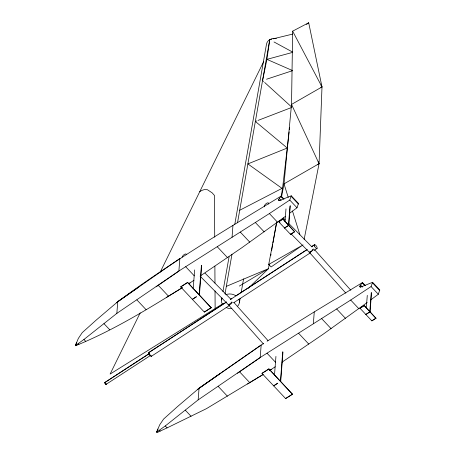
<?xml version="1.0" encoding="UTF-8"?>
<svg xmlns="http://www.w3.org/2000/svg" width="455" height="455" viewBox="0 0 455 455"><rect width="100%" height="100%" fill="white"/><g stroke="black" fill="none" stroke-linecap="round" stroke-linejoin="round"><path stroke-width="0.68" d="M304.15 239.336L319.063 163.686L321.998 86.945L308.689 22.75L292.65 31.156L291.524 104.417L284.011 183.865L281.503 197.066M156.145 286.786L178.883 271.083L179.856 258.468L117.743 301.722L96.164 320.115L82.247 332.611L78.323 338.435L75.371 345.618L83.947 339.464L116.844 313.381L117.743 301.722C169.931 263.058 225.686 229.752 281.139 196.082L284.011 199.142M193.927 280.274L188.865 283.692M193.182 288.84L194.638 269.912M199.165 294.738L201.434 265.288M199.404 294.988L201.667 265.538M237.459 373.282L260.192 357.579L261.164 344.958L199.057 388.217L177.478 406.605L163.555 419.106L159.637 424.924L156.685 432.108L165.256 425.954L198.158 399.877L199.057 388.217L263.542 343.468M116.844 313.381L178.889 271.009L232.039 237.288L232.954 225.407M281.139 196.082L278.454 199.62L278.403 200.342L279.199 200.661L291.28 195.804L298.474 203.459L297.007 207.776L289.778 213.145M294.664 231.794L282.845 219.003L278.722 221.784L290.552 234.37L294.664 231.794L282.845 219.003M275.241 366.764L269.582 370.552M290.279 205.603L288.749 225.504L284.517 227.955M285.006 221.596L285.985 208.885M274.479 375.335L275.935 356.401M289.989 206.058L288.51 225.253L284.512 228.057M232.039 237.288L269.388 213.554L289.755 200.063L291.28 195.804M280.462 381.227L282.726 351.778M280.701 381.478L282.964 352.034M198.158 399.877L260.197 357.505L313.353 323.784L314.263 311.902L362.447 282.578L365.325 285.632M362.447 282.578L359.768 286.115L359.712 286.838L360.514 287.15L372.588 282.299L379.788 289.954L378.321 294.271L370.535 300.05M375.961 318.29L364.142 305.493L360.019 308.28L371.849 320.866L375.961 318.29L364.142 305.493M371.519 292.798L370.046 311.993L365.814 314.445M366.303 308.086L367.282 295.38M371.286 292.548L369.807 311.743L365.809 314.547M313.353 323.784L350.697 300.044L371.07 286.559L372.588 282.299M211.211 307.785L187.568 282.401L180.658 286.9L204.323 312.073L211.211 307.785L187.568 282.401M292.508 394.275L268.865 368.891L261.955 373.39L285.615 398.563L292.508 394.275L268.865 368.891M281.048 197.072L282.515 188.723L289.135 131.893M289.386 129.789L289.63 127.684M271.777 39.164L269.752 39.653L266.92 59.366L262.552 80.546L263.604 81.502M221.466 299.993L221.835 297.9M222.939 291.61L229.087 256.694M234.74 224.565L266.459 44.385A9.066 7.291 10 0 1 276.373 38.459M224.998 293.89L231.976 254.243M237.504 222.831L269.752 39.653M239.404 302.615L240.143 298.423M241.127 292.832L243.584 278.869M269.172 264.52L268.439 268.695L248.356 288.243M270.765 255.482L271.009 254.089M271.624 250.614L272.721 244.352M272.966 242.964L276.521 222.796M268.717 264.452L303.058 244.892L271.089 266.971L268.717 264.452L276.759 222.074M140.191 312.864L110.116 374.073L222.967 303.644M160.245 272.062L263.763 61.402M182.319 287.662C147.892 309.019 113.085 330.523 75.502 345.754L75.308 345.379L76.628 342.854L76.343 342.552M156.884 431.368L157.675 429.856M306.499 24.496L308.689 22.75M200.172 276.048L241.85 247.725L285.325 216.444M282.066 362.146L323.158 334.22L367.196 302.529M116.429 302.82L117.441 302.097M197.743 389.315L219.623 373.891M320.849 87.764L321.998 86.945L321.031 85.045M317.897 164.494L319.063 163.686L318.204 161.747M196.332 296.66L192.374 299.356L196.475 296.808M277.63 383.155L273.665 385.851L277.772 383.303M290.552 234.37L294.681 231.589M371.849 320.866L375.978 318.079M199.722 191.726L201.679 190.452L204.136 189.661L207.389 189.701L212.155 192.846L214.481 195.485L214.72 237.174M204.323 312.073L211.234 307.574M149.075 352.363L226.436 302.029M230.605 299.322L231.794 298.548M235.963 295.835L306.778 249.761M311.538 246.661L314.519 244.727M148.995 352.466L226.55 302.012M230.531 299.424L307.301 249.476M311.465 246.769L314.627 244.71M104.889 382.462L149.684 353.313M104.974 382.462L149.092 353.762M106.112 384.344L150.321 355.583M151.452 356.237L229.593 305.396M233.58 302.802L310.532 252.735M313.922 250.534L317.078 248.475M285.615 398.563L292.531 394.064M267.108 341.227L314.263 311.902M278.722 221.784L282.834 219.208M360.019 308.28L364.125 305.703M180.658 286.9L187.545 282.612M261.955 373.39L268.842 369.102M188.87 283.624L190.059 282.891M156.685 432.108L157.857 432.148L167.082 427.893L206.422 408.67L263.036 374.522M269.587 370.489L271.373 369.386M166.251 297.536L182.319 287.702M247.565 384.031L263.036 374.562M239.387 286.058L268.439 268.695L226.323 286.354M138.309 287.395L117.743 301.722M239.717 210.267L282.646 188.051M256.665 120.939L255.357 121.445L287.259 148.034L247.878 163.914L282.515 188.723M257.974 120.433L291.342 107.59M266.567 79.227L292.673 70.633M292.337 52.461L266.92 59.366L292.03 70.354M273.125 38.834L292.667 34.091M274.035 41.979L292.394 51.95M264.656 82.463L291.473 106.862M283.26 217.951L285.245 219.947M288.715 223.45L311.999 246.957M278.926 221.591L279.922 222.592M290.819 233.591L309.15 252.098A2.832 1.28 -44.7 0 0 311.339 251.484A2.832 1.28 -44.7 0 0 313.194 249.067M205.012 273.119L230.804 299.157M200.183 276.259L227.961 304.298M291.228 196.441L298.423 204.09M372.543 282.93L379.737 290.586M289.755 200.063L297.007 207.776M371.07 286.559L378.321 294.271M281.105 196.497L283.505 199.045M362.419 282.987L364.813 285.541M279.222 198.517L281.156 200.575M360.531 285.012L362.47 287.071M278.454 199.62L279.427 200.655M359.768 286.115L360.741 287.15M269.388 213.554L277.539 222.222M350.697 300.044L358.853 308.717M255.38 222.523L264.156 231.857M336.694 309.013L345.464 318.346M240.32 232.107L249.761 242.151M321.634 318.602L331.075 328.647M217.28 246.769L227.466 257.604M298.594 333.259L308.78 344.099M185.691 266.704L194.296 275.861M267.005 353.199L275.611 362.351M158.283 285.33L168.492 296.188M239.597 371.826L249.801 382.683M136.892 299.902L146.095 309.696M218.201 386.397L227.409 396.191M103.979 323.659L109.723 329.773M185.287 410.154L191.037 416.262M83.947 339.464L85.767 341.398M165.256 425.954L167.082 427.893M78.22 343.872L78.92 344.611M159.534 430.367L160.228 431.107M157.657 429.048L157.942 429.349M76.235 345.328L76.548 345.652M157.549 431.818L157.857 432.148M156.526 431.772L156.816 432.25M314.57 249.715L350.816 290.25M345.828 293.128L309.116 252.064A2.832 1.007 -41.8 0 0 311.209 251.342A2.832 1.007 -41.8 0 0 313.211 249.084M233.989 302.564L267.967 340.567M228.529 304.907L263.451 343.963M292.65 31.156L321.998 86.945L291.524 104.417L319.063 163.686L284.011 183.865L288.243 197.424M292.474 210.989L299.885 234.717M214.885 266.141L214.982 283.101M215.027 290.876L215.13 308.536M238.96 299.43A9.066 7.291 10 0 1 237.737 306.056M231.851 308.626A9.066 7.291 10 0 1 226.135 307.483M222.199 303.786A9.066 7.291 10 0 1 222.012 298.167M225.72 294.766A9.066 7.291 10 0 1 235.736 295.693M264.344 206.832A2.832 1.28 -44.7 0 1 266.499 203.362A2.832 1.28 -44.7 0 1 268.609 204.062M232.277 302.313A2.832 1.28 -44.7 0 1 228.456 304.799M182.119 257.12A2.832 1.28 -44.7 0 1 184.548 254.334A2.832 1.28 -44.7 0 1 186.453 254.732M151.669 356.003A2.269 0.842 57 0 1 149.422 354.451A2.269 0.842 57 0 1 149.445 352.358M149.598 352.403A2.269 0.842 57 0 0 149.422 354.451A2.269 0.842 57 0 0 151.634 356.117M149.985 354.638A1.132 0.421 57 0 1 149.689 354.138M106.277 383.94A1.132 0.421 57 0 1 105.765 384.242A1.132 0.421 57 0 1 104.9 382.894A1.132 0.421 57 0 1 105.412 382.592M231.879 301.892A2.832 1.007 -41.8 0 1 228.057 304.378M106.203 384.282A1.132 0.421 57 0 1 105.042 383.349A1.132 0.421 57 0 1 105.27 382.479M106.248 383.986A1.132 0.421 57 0 1 106.254 384.162M314.502 246.053A2.269 0.842 57 0 0 316.97 248.544A2.269 0.842 57 0 0 315.759 245.308A2.269 0.842 57 0 0 314.502 246.053"/></g></svg>
